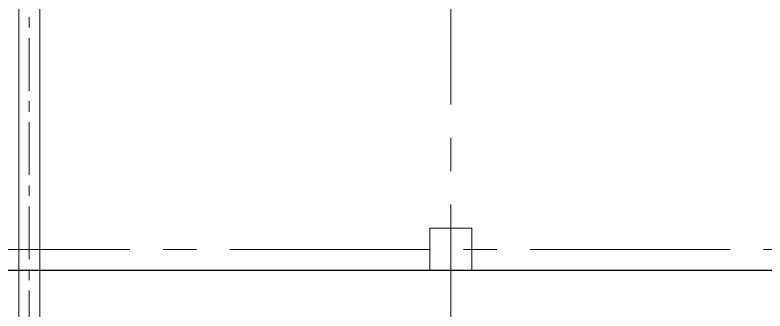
# Model space of a CAD drawing. Header units: millimetres. Extents: x 3795014 to 4300160, y 3869364 to 4016788.
# Drawn here: x 4225080 to 4226864, y 3921779 to 3922482 of the extents above; entities that cross this region are included whole.
import ezdxf

# ---------------------------------------------------------------- set-up
doc = ezdxf.new("R2010")
doc.units = ezdxf.units.MM
doc.linetypes.add('CENTER', pattern=[2, 1.25, -0.25, 0.25, -0.25])
doc.linetypes.add('осевая2', pattern=[28.575, 19.05, -3.175, 3.175, -3.175])
for name, color, linetype, lineweight in [('Дополнительная', 7, 'Continuous', 18), ('Констр.', 7, 'Continuous', 30), ('оси', 7, 'осевая2', 13)]:
    doc.layers.add(name, color=color, linetype=linetype, lineweight=lineweight)

msp = doc.modelspace()

# ---------------------------------------------------------------- linework, layer by layer
at = {"layer": 'Дополнительная', "linetype": 'CENTER', "ltscale": 100}
msp.add_line((4225113.7, 3924027.5), (4225113.7, 3921658.2), dxfattribs=at)
at = {"layer": 'Дополнительная', "ltscale": 25}
for points in [[(4225138.7, 3921729.8), (4225138.7, 3922502.3), (4225088.7, 3922502.3), (4225088.7, 3921729.8)], [(4226066.3, 3921975.6), (4226166.3, 3921975.6), (4226166.3, 3921875.6), (4226066.3, 3921875.6)]]:
    msp.add_lwpolyline(points, close=True, dxfattribs=at)
at = {"layer": 'Констр.', "ltscale": 200}
msp.add_lwpolyline([(4220032.7, 3921875.6), (4220032.7, 3929075.6), (4229334.6, 3929075.6), (4229334.6, 3921875.6)], close=True, dxfattribs=at)
at = {"layer": 'оси', "ltscale": 25}
for p, q in [((4226116.3, 3929175.6), (4226116.3, 3920275.6)), ((4217732.7, 3921925.6), (4229531.2, 3921925.6))]:
    msp.add_line(p, q, dxfattribs=at)

doc.saveas('drawing.dxf')
